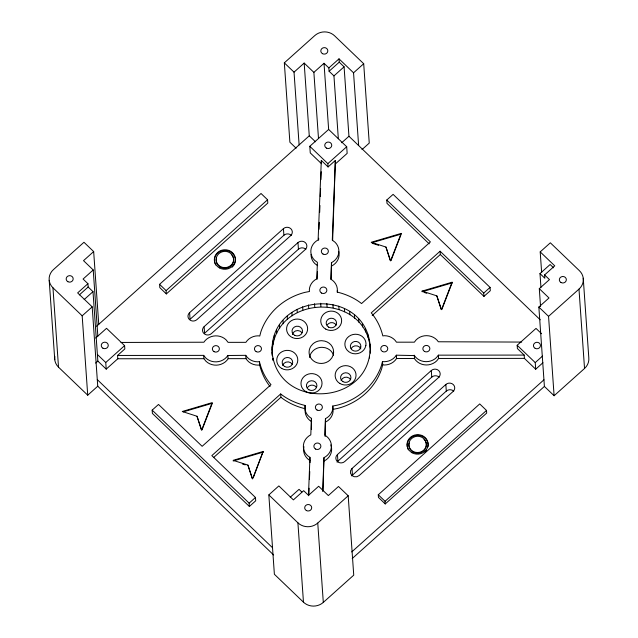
<?xml version="1.0" encoding="UTF-8"?>
<svg xmlns="http://www.w3.org/2000/svg" width="638" height="638" viewBox="0 0 638 638"><rect width="100%" height="100%" fill="white"/><g stroke="black" fill="none" stroke-linecap="round" stroke-linejoin="round"><path stroke-width="0.96" d="M308.465 495.75L309.94 457.35A14.036 12.999 -4 0 1 310.802 434.837L311.432 418.353A14.036 12.999 -4 0 1 304.852 406.932L305.116 405.473C296.311 403.344 287.81 399.603 280.68 393.965L211.832 455.612L255.471 497.48L255.702 500.79L249.362 506.46L152.394 413.432L152.163 410.13L158.503 404.452L202.142 446.313L270.983 384.658C265.32 378.079 261.444 370.056 259.419 361.634L257.832 361.826A14.036 12.999 -4 0 1 245.75 355.334L227.862 355.494A14.036 12.999 -4 0 1 205.731 357.95L203.681 355.374L117.567 355.454L117.799 358.763L106.219 369.131L97.853 361.108L92.996 291.654L88.156 287.004L87.924 283.695L83.076 279.045L93.22 269.962L83.522 260.655L93.666 251.571L83.969 242.273L53.409 269.635A13.861 12.832 -4 0 0 52.962 287.794L58.513 367.169L87.725 395.193L97.742 386.221L92.191 306.854L77.653 292.898L87.924 283.695M332.637 240.558L335.357 160.433L328.084 166.941L321.313 160.441L318.115 239.936A14.036 12.999 -4 0 0 314.709 260.36L317.413 262.346L316.775 278.854A14.036 12.999 -4 0 0 309.334 289.947L309.494 291.486L304.876 292.387A63.17 58.489 -4 0 0 260.886 331.776L259.762 336.019L258.111 335.819A14.036 12.999 -4 0 0 245.885 342.335L228.069 342.351L226.019 339.775A14.036 12.999 -4 0 0 203.881 342.223L121.021 342.446M308.848 495.12L309.111 488.222M309.454 479.361L309.757 471.49M310.092 462.63L309.94 457.35M311.368 429.422L311.432 418.353M317.118 279.245L317.421 271.477M318.617 240.207L318.697 238.221M319.04 229.281L319.303 222.335M319.686 212.406L319.949 205.452M320.292 196.52L320.595 188.577M320.938 179.637L321.241 171.694M322.668 491.42L323.96 457.677A14.036 12.999 -4 0 0 324.822 435.156L325.46 418.68A14.036 12.999 -4 0 0 332.9 407.578L332.741 406.047L337.358 405.146A63.17 58.489 -4 0 0 381.349 365.757L382.481 361.507L384.132 361.706A14.036 12.999 -4 0 0 396.35 355.199L414.389 355.565A14.036 12.999 -4 0 0 436.528 357.527L438.378 355.159L524.173 355.079L524.404 358.381L535.697 369.211L542.946 362.719M335.357 160.433L332.294 240.199L334.998 242.185A14.036 12.999 -4 0 1 331.593 262.609L330.803 279.173A14.036 12.999 -4 0 1 337.382 290.593L337.119 292.052C345.924 294.182 354.425 297.922 361.555 303.56L430.403 241.914L386.764 200.045L393.104 194.367L490.072 287.403L490.303 290.705L483.963 296.383L440.324 254.522L440.092 251.213L371.252 312.867C376.914 319.447 380.79 327.469 382.816 335.899L384.403 335.7A14.036 12.999 -4 0 1 396.485 342.191L414.349 342.175L416.199 339.807A14.036 12.999 -4 0 1 438.338 341.769L521.701 342.072M323.051 490.758L323.96 457.677M325.133 436.528L325.46 418.68M331.146 279.564L331.433 262.665M272.075 346.793L272.354 355.813C265.575 290.577 369.857 284.508 370.359 350.23M272.306 350.103C276.063 294.182 365.135 291.965 370.343 348.324M272.123 352.511C278.535 412.156 372.935 405.018 370.112 345.022M382.481 361.507L382.712 364.816L381.58 369.059A63.17 58.489 -4 0 1 337.59 408.448L332.972 409.349L333.132 410.888A14.036 12.999 -4 0 1 325.691 421.981M202.039 429.845L212.279 403.288L183.226 411.877M263.135 451.465L252.536 478.939L247.919 465.094L233.149 460.333L263.135 451.465L253.294 477.766M401.174 233.42L390.576 260.894L385.958 247.05L371.188 242.288L401.174 233.42L401.214 234.082L372.169 242.671M390.974 260.639L400.863 234.999M452.055 282.243L441.464 309.709L436.839 295.865L422.069 291.103L422.117 291.765L452.103 282.897L452.055 282.243L422.069 291.103M441.863 309.454L452.103 282.897M227.933 355.35L228.093 358.803A14.036 12.999 -4 0 1 205.962 361.252L203.913 358.684L203.681 355.374M438.378 355.159L438.609 358.46L436.759 360.837A14.036 12.999 -4 0 1 414.62 358.867L414.206 355.175M352.001 468.507L350.581 470.685A5.263 4.873 -4 0 0 359.274 475.485L453.108 391.453A5.263 4.873 -4 0 0 453.275 384.562A5.263 4.873 -4 0 0 445.842 384.483L352.001 468.507L352.463 475.127L351.761 475.932M296.112 148.199L289.883 142.218L284.333 62.851L314.765 35.6A14.036 12.999 -4 0 1 334.607 35.816L363.7 63.728L369.25 143.095L362.001 149.587M299.118 144.914L294.03 72.158L304.174 63.074L313.872 72.373L318.498 138.518M313.872 72.373L324.016 63.29L328.865 67.939L329.096 71.249L333.945 75.898L338.339 138.733M328.865 67.939L339.009 58.855L353.548 72.812L358.636 145.568M79.351 294.892L88.156 287.004M329.096 71.249L339.241 62.165L339.009 58.855M84.192 299.541L92.996 291.654M333.945 75.898L344.089 66.815L339.241 62.165M87.725 395.193L82.174 315.818L92.191 306.854M353.548 72.812L363.7 63.728M96.577 326.273L309.263 135.822L304.174 63.074M95.668 338.052L106.538 328.315L124.601 345.636L124.833 348.946L117.567 355.454M321.544 163.751L310.259 152.921L309.797 146.301L328.642 129.434L324.016 63.29M159.58 284.333L261.03 193.489L267.569 199.766L267.8 203.075L166.351 293.919L159.811 287.642L159.58 284.333L166.119 290.617L166.351 293.919M166.119 290.617L267.569 199.766M95.652 363.078L97.853 361.108M341.697 142.752L348.946 136.261L344.089 66.815M106.219 369.131L105.756 362.512L124.601 345.636M328.084 166.941L327.852 163.631L346.697 146.756L328.642 129.434M335.588 163.735L347.16 153.375L346.697 146.756M189.59 312.684L283.431 228.651A5.263 4.873 -4 0 1 290.864 228.739A5.263 4.873 -4 0 1 290.697 235.629L196.863 319.662A5.263 4.873 -4 0 1 189.422 319.582A5.263 4.873 -4 0 1 189.59 312.684L190.052 319.303L283.894 235.27A5.263 4.873 -4 0 1 291.327 235.35M204.128 326.64L297.97 242.607A5.263 4.873 -4 0 1 305.411 242.687A5.263 4.873 -4 0 1 305.243 249.586L211.401 333.618A5.263 4.873 -4 0 1 203.961 333.538A5.263 4.873 -4 0 1 204.128 326.64L204.591 333.251L298.432 249.219A5.263 4.873 -4 0 1 305.873 249.306M213.547 457.598L280.911 397.275L280.68 393.965M372.217 315.507L440.324 254.522M249.362 506.46L249.131 503.159L255.471 497.48M483.963 296.383L483.732 293.081L490.072 287.403M268.829 494.905L278.846 485.933L293.392 499.889L303.664 490.686L308.505 495.343L318.657 486.26L328.347 495.559L338.491 486.475L348.189 495.782L353.739 575.149L323.306 602.4A14.036 12.999 -4 0 1 303.465 602.184L274.38 574.272L268.829 494.905L297.914 522.817L303.465 602.184M540.203 251.89L550.347 242.807L579.44 270.719A14.036 12.999 -4 0 1 578.985 289.11L584.536 368.477L554.103 395.727L544.405 386.429L538.855 307.053L548.999 297.97L539.301 288.671L549.454 279.588L544.605 274.93L554.749 265.847L540.203 251.89L541.646 272.538M337.454 454.559L431.296 370.526A5.263 4.873 -4 0 1 438.737 370.606A5.263 4.873 -4 0 1 438.569 377.505L344.727 461.537A5.263 4.873 -4 0 1 337.287 461.449A5.263 4.873 -4 0 1 337.454 454.559L337.917 461.17A5.263 4.873 -4 0 0 337.055 462.167M290.242 497.225L299.047 489.346L301.814 492.002M540.944 287.331L539.987 273.59L550.131 264.507L553.593 267.824M337.917 461.17L431.759 377.138A5.263 4.873 -4 0 1 439.199 377.217M352.463 475.127L446.297 391.094A5.263 4.873 -4 0 1 453.738 391.174M297.914 522.817A14.036 12.999 -4 0 0 317.756 523.032L348.189 495.782M554.103 395.727L548.552 316.36L578.985 289.11M524.173 355.079L517.402 348.579L517.171 345.27L536.016 328.403L541.59 333.746M378.27 494.777L479.72 403.934L486.507 410.449L486.69 413.089L385.24 503.94L378.454 497.425L378.27 494.777L385.057 501.293L385.24 503.94M535.697 369.211L535.234 362.599L542.483 356.108M385.057 501.293L486.507 410.449M351.745 551.918L543.943 379.809M352.208 558.537L544.405 386.429M331.664 265.974L331.824 265.918A14.036 12.999 -4 0 0 338.722 251.364M233.197 460.995L263.183 452.127M270.065 386.532C264.977 380.272 261.556 372.751 259.65 364.936L258.063 365.135A14.036 12.999 -4 0 1 245.981 358.644L228.165 358.66M117.799 358.763L203.913 358.684M382.712 364.816L384.363 365.016A14.036 12.999 -4 0 0 396.581 358.5L414.437 358.484M438.609 358.46L524.404 358.381M372.153 243.245L378.613 245.327M423.959 292.363L426.726 293.257M197.014 416.255L182.245 411.494L212.231 402.626L201.64 430.1L197.014 416.255L201.377 429.837M242.424 463.97L245.191 464.863M317.644 265.647L314.941 263.661A14.036 12.999 -4 0 1 311.057 254.426M280.911 397.275C288.041 402.913 296.542 406.653 305.347 408.783L305.084 410.242A14.036 12.999 -4 0 0 311.663 421.662M539.987 273.59L544.836 278.24L544.605 274.93M284.333 62.851L294.03 72.158M538.855 307.053L548.552 316.36M348.946 136.261L540.266 319.829M440.092 251.213L483.732 293.081M429.199 243.844L386.995 203.355L386.764 200.045M309.263 135.822L315.491 141.803M309.797 146.301L327.852 163.631M517.171 345.27L535.234 362.599M52.962 287.794L82.174 315.818M97.391 354.489L105.756 362.512M152.163 410.13L249.131 503.159M97.279 379.602L272.442 547.667M97.742 386.221L273.622 554.972M441.201 309.446L436.839 295.865M390.312 260.631L385.958 247.05M252.281 478.675L247.919 465.094M272.769 358.644L273.048 360.526M583.244 278.256L588.794 357.631A14.036 12.999 -4 0 1 584.536 368.477M539.301 288.671L540.545 306.439M445.842 384.483L446.297 391.094M431.296 370.526L431.759 377.138M396.35 355.199L396.581 358.5M369.282 339.368L369.514 342.67M370.16 350.733L370.335 353.213M369.442 356.419L369.561 358.07M367.695 333.857L367.927 337.167M365.375 328.586L365.606 331.896M362.352 323.633L362.583 326.943M358.684 319.072L358.915 322.381M354.425 314.989L354.656 318.29M349.64 311.432L349.871 314.733M344.4 308.465L344.632 311.767M338.794 306.128L339.025 309.438M332.916 304.47L333.148 307.779M321.313 160.441L321.488 162.921M326.847 303.513L327.079 306.814M332.741 406.047L332.972 409.349M320.683 303.265L320.914 306.567M314.534 303.736L314.765 307.038M308.481 304.916L308.712 308.218M302.635 306.782L302.867 310.092M317.756 523.032L323.306 602.4M297.97 242.607L298.432 249.219M305.116 405.473L305.291 407.953M297.077 309.318L297.308 312.628M291.901 312.476L292.132 315.778M283.431 228.651L283.894 235.27M287.18 316.201L287.411 319.51M283.001 320.443L283.232 323.753M279.42 325.133L279.651 328.442M276.493 330.197L276.725 333.499M274.276 335.548L274.507 338.858M272.793 341.107L273.024 344.416M272.952 358.165L273.072 359.816M259.419 361.634L259.65 364.936M245.75 355.334L245.981 358.644M93.666 251.571L98.754 324.327M93.22 269.962L97.845 336.106M49.206 280.353L54.756 359.72M58.513 367.169A13.861 12.832 -4 0 1 54.836 356.371M330.763 444.885A14.036 12.999 -4 0 1 324.192 460.979M310.172 460.66A14.036 12.999 -4 0 1 303.959 446.704M337.263 290.521A14.036 12.999 -4 0 1 337.558 292.196M341.131 380.455A5.192 4.809 -4 0 1 350.701 379.762M351.107 348.675A5.263 4.873 -4 0 1 360.821 348.882M309.605 357.559A12.281 11.372 -4 0 1 311.32 352.878L313.33 350.541A12.281 11.372 -4 0 1 322.086 347.311L325.26 347.734A12.281 11.372 -4 0 1 333.522 355.159M292.411 334.511A5.263 4.873 -4 0 1 301.957 332.685M282.674 365.407A5.263 4.873 -4 0 1 292.34 364.338M307.468 387.497A5.263 4.873 -4 0 1 316.584 387.593M327.222 324.933A5.192 4.801 -4 0 1 336.202 325.037M215.684 264.945A10.527 9.745 -4 0 1 219.081 252.114A10.527 9.745 -4 0 1 233.133 253.988A10.527 9.745 -4 0 1 232.192 267.147M232.615 256.189A8.772 8.127 -4 0 1 225.868 268.239A8.772 8.127 -4 0 1 216.497 257.967M231.259 254.49A8.772 8.127 -4 0 1 232.216 255.583M407.227 446.648A10.527 9.745 -4 0 1 417.866 435.315A10.527 9.745 -4 0 1 427.946 446.871M426.623 450.037A10.527 9.745 -4 0 1 424.9 452.039M408.4 449.838A10.527 9.745 -4 0 1 407.403 447.477M425.323 441.081A8.772 8.127 -4 0 1 418.576 453.132A8.772 8.127 -4 0 1 409.213 442.868M423.967 439.391A8.772 8.127 -4 0 1 424.924 440.483M333.626 352.208L333.132 355.143L331.84 357.878L329.83 360.207A12.281 11.372 -4 0 1 310.578 357.639L309.422 354.887A12.281 11.372 -4 0 1 310.858 346.267L312.867 343.93A12.281 11.372 -4 0 1 321.624 340.692L324.798 341.115A12.281 11.372 -4 0 1 333.275 349.257L333.626 352.208M360.781 347.032L360.382 348.252A5.263 4.873 -4 0 1 352.248 350.079L351.307 349.153A5.263 4.873 -4 0 1 354.401 341.545A5.263 4.873 -4 0 1 360.781 347.032M365.861 345.533L365.056 347.989A10.575 9.793 -4 0 1 348.715 351.658L346.833 349.807A10.575 9.793 -4 0 1 353.045 334.511A10.575 9.793 -4 0 1 365.861 345.533M306.384 510.552A3.509 3.246 -4 0 0 311.711 507.792A3.509 3.246 -4 0 0 306.519 504.921A3.509 3.246 -4 0 0 306.384 510.552M382.441 351.498A3.509 3.246 -4 0 0 387.768 348.747A3.509 3.246 -4 0 0 382.577 345.868A3.509 3.246 -4 0 0 382.441 351.498M317.054 410.051A3.509 3.246 -4 0 0 322.381 407.299A3.509 3.246 -4 0 0 317.19 404.42A3.509 3.246 -4 0 0 317.054 410.051M321.536 293.065A3.509 3.246 -4 0 0 326.863 290.306A3.509 3.246 -4 0 0 321.672 287.435A3.509 3.246 -4 0 0 321.536 293.065M256.149 351.618A3.509 3.246 -4 0 0 261.476 348.858A3.509 3.246 -4 0 0 256.285 345.987A3.509 3.246 -4 0 0 256.149 351.618M323.027 254.068A3.509 3.246 -4 0 0 328.363 251.308A3.509 3.246 -4 0 0 323.171 248.437A3.509 3.246 -4 0 0 323.027 254.068M214.049 351.658A3.509 3.246 -4 0 0 219.376 348.898A3.509 3.246 -4 0 0 214.185 346.027A3.509 3.246 -4 0 0 214.049 351.658M315.563 449.048A3.509 3.246 -4 0 0 320.89 446.297A3.509 3.246 -4 0 0 315.698 443.418A3.509 3.246 -4 0 0 315.563 449.048M424.541 351.458A3.509 3.246 -4 0 0 429.868 348.707A3.509 3.246 -4 0 0 424.677 345.828A3.509 3.246 -4 0 0 424.541 351.458M102.941 348.22A3.509 3.246 -4 0 0 108.269 345.461A3.509 3.246 -4 0 0 103.077 342.59A3.509 3.246 -4 0 0 102.941 348.22M326.433 148.088A3.509 3.246 -4 0 0 331.76 145.328A3.509 3.246 -4 0 0 326.568 142.457A3.509 3.246 -4 0 0 326.433 148.088M535.138 348.332A3.509 3.246 -4 0 0 540.466 345.573A3.509 3.246 -4 0 0 535.274 342.702A3.509 3.246 -4 0 0 535.138 348.332M412.116 452.789A10.527 9.745 -4 0 0 428.106 444.519A10.527 9.745 -4 0 0 412.531 435.898A10.527 9.745 -4 0 0 412.116 452.789M219.408 267.896A10.527 9.745 -4 0 0 235.398 259.618A10.527 9.745 -4 0 0 219.815 251.005A10.527 9.745 -4 0 0 219.408 267.896M561.017 282.53A3.509 3.246 -4 0 0 566.353 279.771A3.509 3.246 -4 0 0 561.161 276.9A3.509 3.246 -4 0 0 561.017 282.53M322.493 53.672A3.509 3.246 -4 0 0 327.828 50.92A3.509 3.246 -4 0 0 322.629 48.041A3.509 3.246 -4 0 0 322.493 53.672M67.859 281.693A3.509 3.246 -4 0 0 73.187 278.934A3.509 3.246 -4 0 0 67.995 276.063A3.509 3.246 -4 0 0 67.859 281.693M342.869 381.612A5.192 4.809 -4 0 0 350.932 377.832A5.192 4.809 -4 0 0 343.435 373.286A5.192 4.809 -4 0 0 342.869 381.612M292.427 337.598A10.527 9.745 -4 0 0 307.612 328.099A10.527 9.745 -4 0 0 291.287 320.747A10.527 9.745 -4 0 0 292.427 337.598M339.799 383.454A10.463 9.682 -4 0 0 356.028 375.838A10.463 9.682 -4 0 0 340.939 366.698A10.463 9.682 -4 0 0 339.799 383.454M306.041 391.756A10.527 9.745 -4 0 0 322.031 383.486A10.527 9.745 -4 0 0 306.447 374.865A10.527 9.745 -4 0 0 306.041 391.756M281.797 368.501A10.527 9.745 -4 0 0 297.786 360.223A10.527 9.745 -4 0 0 282.211 351.61A10.527 9.745 -4 0 0 281.797 368.501M325.763 329.104A10.455 9.682 -4 0 0 341.641 320.89A10.455 9.682 -4 0 0 326.178 312.333A10.455 9.682 -4 0 0 325.763 329.104M294.923 335.452A5.263 4.873 -4 0 0 302.516 330.707A5.263 4.873 -4 0 0 294.357 327.031A5.263 4.873 -4 0 0 294.923 335.452M308.928 389.81A5.263 4.873 -4 0 0 316.926 385.671A5.263 4.873 -4 0 0 309.135 381.364A5.263 4.873 -4 0 0 308.928 389.81M284.692 366.555A5.263 4.873 -4 0 0 292.683 362.416A5.263 4.873 -4 0 0 284.891 358.109A5.263 4.873 -4 0 0 284.692 366.555M328.658 327.158A5.192 4.801 -4 0 0 336.537 323.083A5.192 4.801 -4 0 0 328.857 318.833A5.192 4.801 -4 0 0 328.658 327.158M220.317 266.493A8.772 8.127 -4 0 0 233.644 259.602A8.772 8.127 -4 0 0 220.66 252.417A8.772 8.127 -4 0 0 220.317 266.493M413.025 451.393A8.772 8.127 -4 0 0 426.351 444.503A8.772 8.127 -4 0 0 413.368 437.317A8.772 8.127 -4 0 0 413.025 451.393"/></g></svg>
